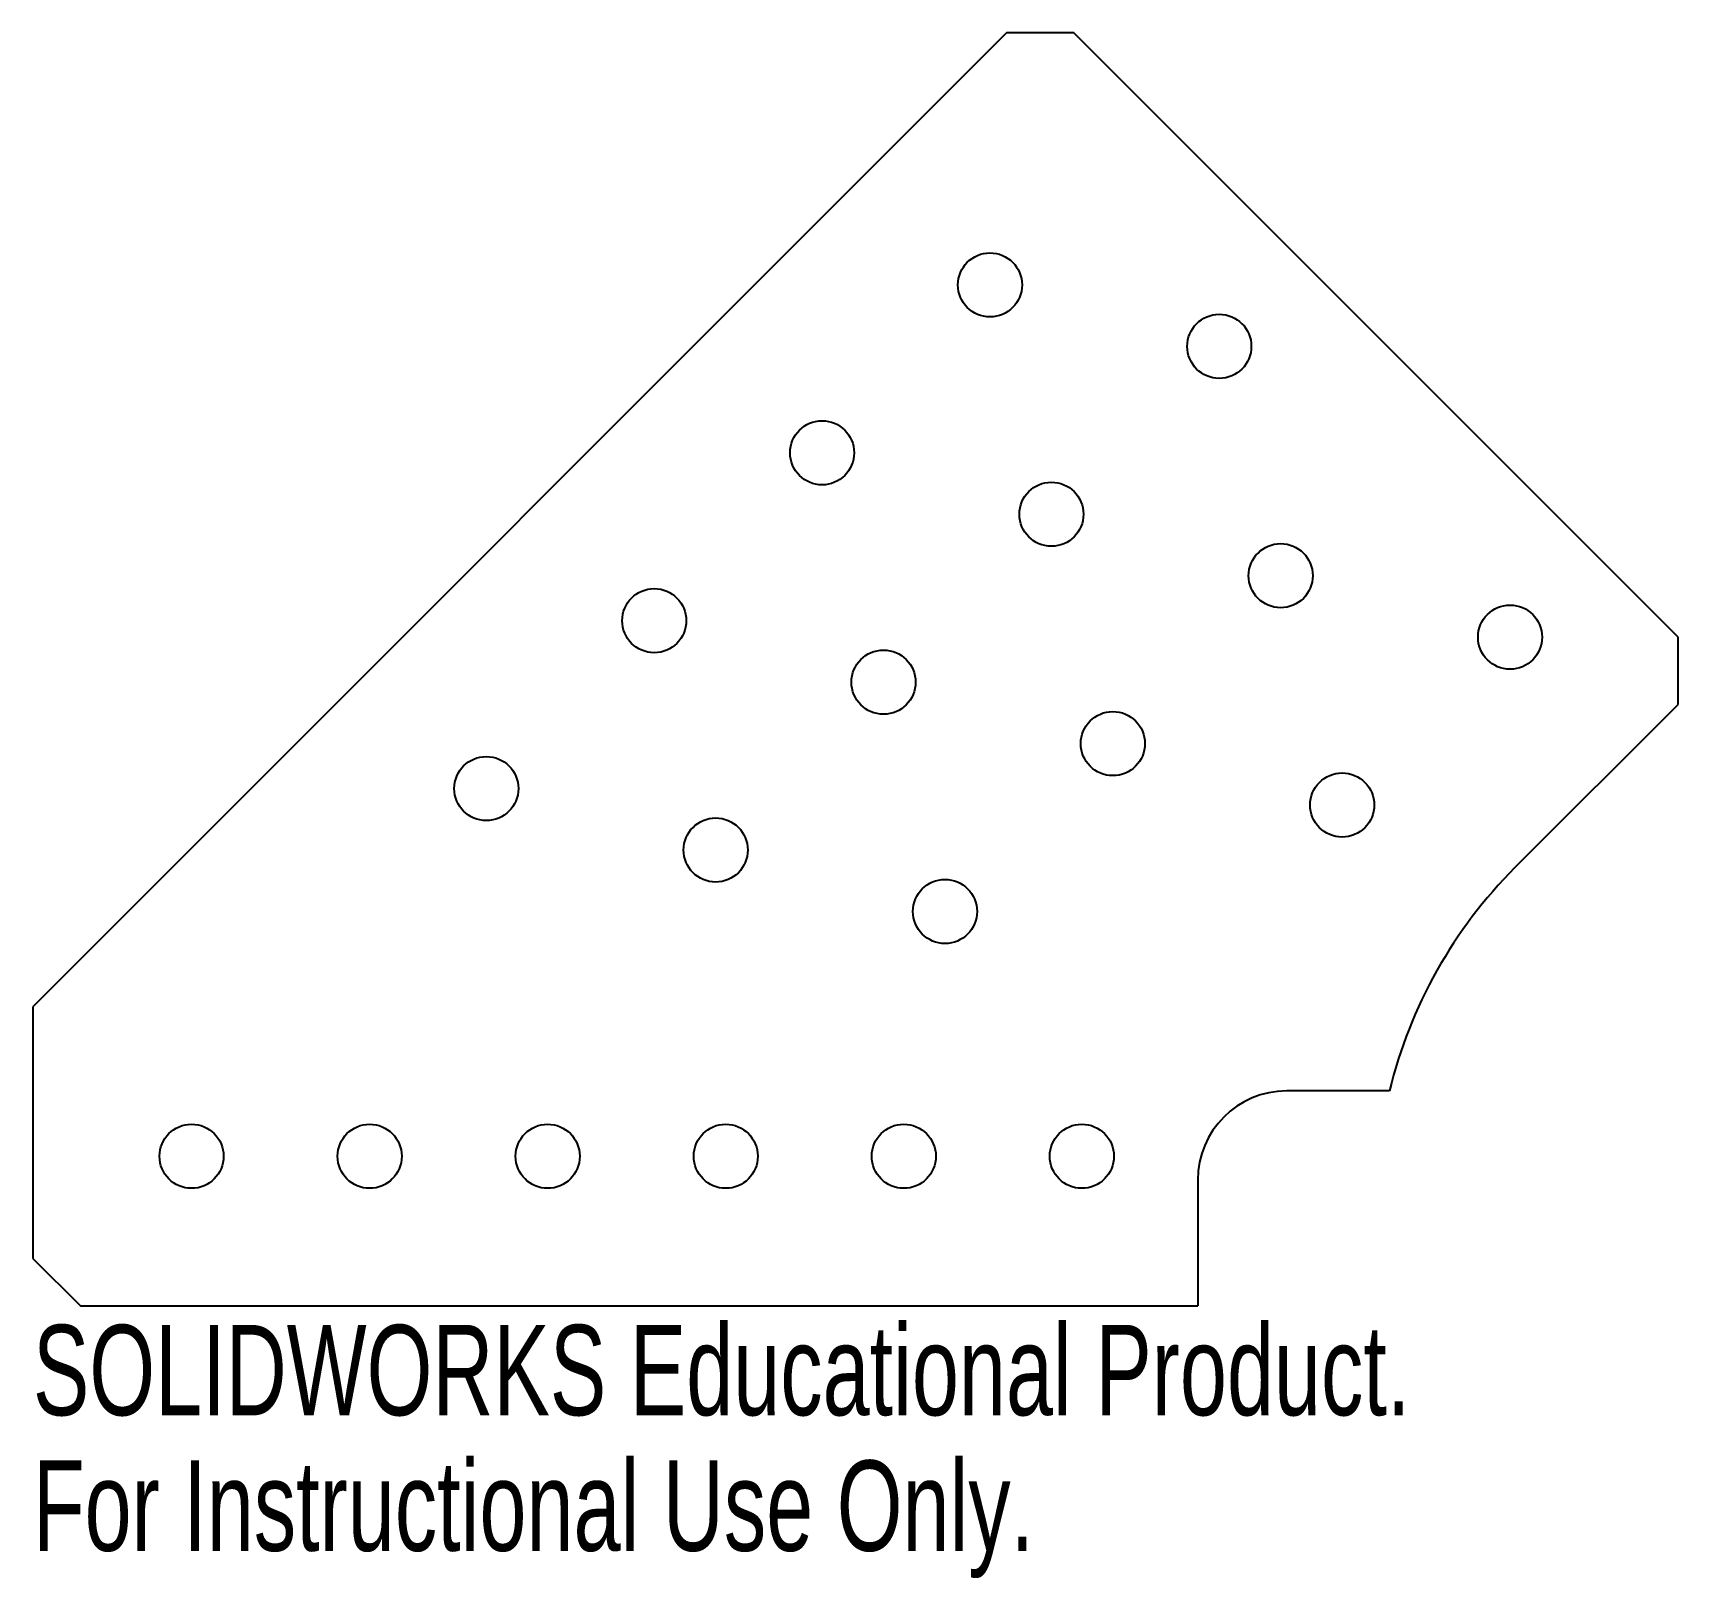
# Model space of a CAD drawing. Header units: inches. Extents: x -2.83 to 0.64, y -0.57 to 2.68.
import ezdxf

# ---------------------------------------------------------------- set-up
doc = ezdxf.new("R2010")
doc.units = ezdxf.units.IN
doc.header["$MEASUREMENT"] = 0
doc.styles.add('SLDTEXTSTYLE0', font='TXT', dxfattribs={"width": 0.7})

msp = doc.modelspace()

# ---------------------------------------------------------------- linework, layer by layer
at = {"color": 7, "linetype": 'Continuous', "lineweight": 25}
for p, q in [((-0.7778, 2.6806), (-2.8284, 0.63)), ((-0.6364, 2.6806), (-0.7778, 2.6806)), ((0.6364, 1.4078), (-0.6364, 2.6806)), ((0.6364, 1.2664), (0.6364, 1.4078)), ((0.2929, 0.9229), (0.6364, 1.2664)), ((-2.8284, 0.63), (-2.8284, 0.1)), ((0.0284, 0.4525), (-0.1878, 0.4525)), ((-0.3753, 0.265), (-0.3753, 0)), ((-2.8284, 0.1), (-2.7284, 0)), ((-2.7284, 0), (-0.3753, 0))]:
    msp.add_line(p, q, dxfattribs=at)
for centre in [(-0.8128, 2.1499), (-0.3299, 2.0205), (-1.1664, 1.7964), (-0.6834, 1.667), (-0.2005, 1.5376), (-1.5199, 1.4428), (0.2825, 1.4082), (-1.037, 1.3134), (-0.554, 1.184), (-1.8735, 1.0893), (-0.0711, 1.0546), (-1.3905, 0.9599), (-0.9076, 0.8305), (-2.4943, 0.315), (-2.1193, 0.315), (-1.7443, 0.315), (-1.3693, 0.315), (-0.9943, 0.315), (-0.6193, 0.315)]:
    msp.add_circle(centre, 0.0675, dxfattribs=at)
for centre, radius, start, end in [((1, 0.2158), 1, 135, 166.3073), ((-0.1878, 0.265), 0.1875, 90, 180)]:
    msp.add_arc(centre, radius, start, end, dxfattribs=at)

# ---------------------------------------------------------------- texts
at = {"color": 7, "linetype": 'Continuous', "char_height": 0.1903, "attachment_point": 1, "style": 'SLDTEXTSTYLE0'}
for s, insert in [('SOLIDWORKS Educational Product.', (-2.8284, -0.0401)), ('For Instructional Use Only.', (-2.8284, -0.3256))]:
    msp.add_mtext(s, dxfattribs=dict(at, insert=insert))

doc.saveas('drawing.dxf')
